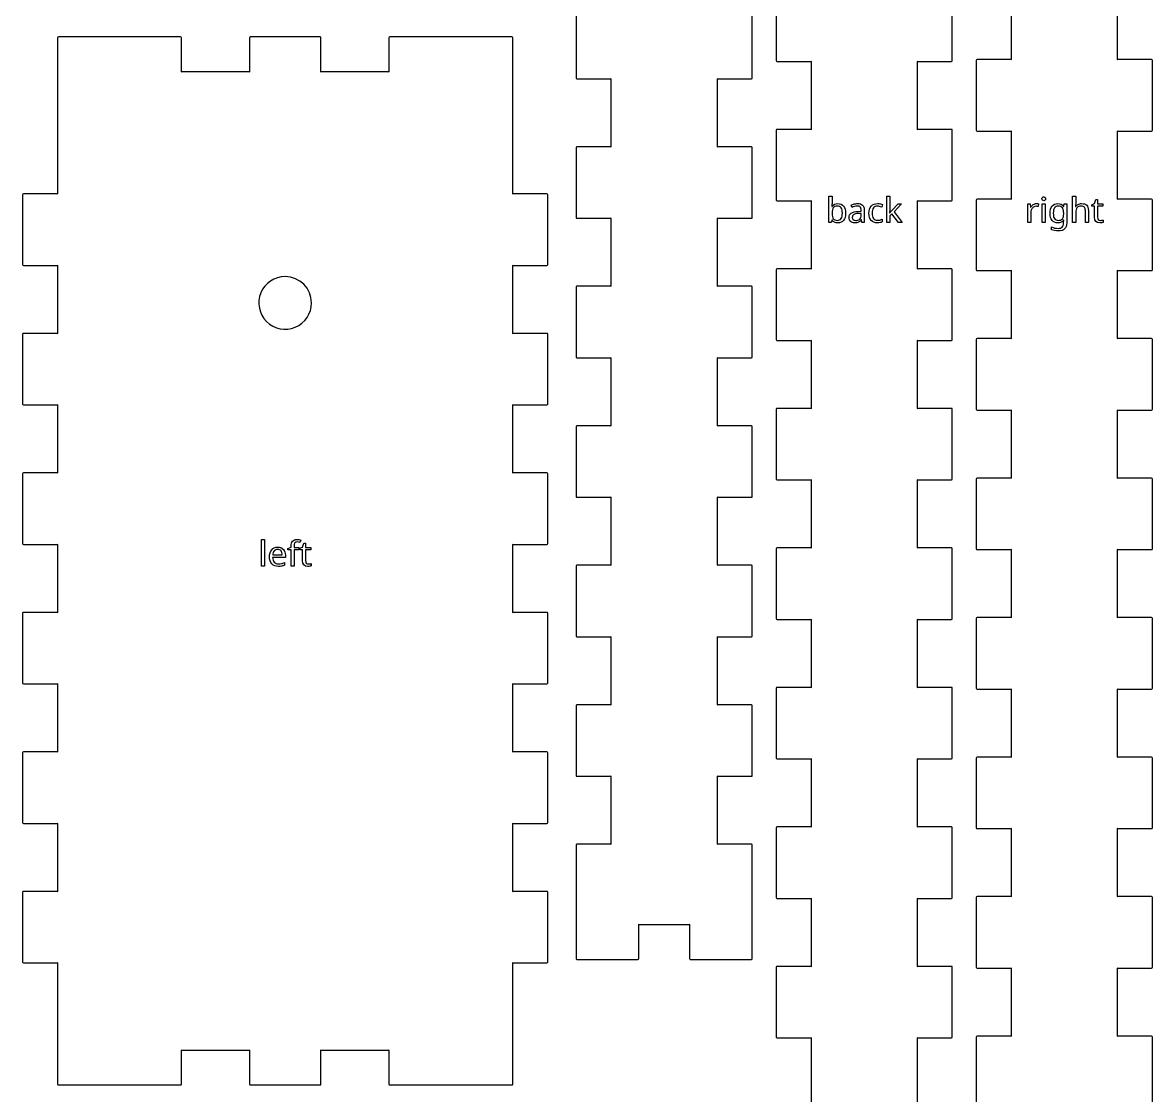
# Model space of a CAD drawing. Header units: millimetres. Extents: x 4 to 597, y 21 to 392.
# Drawn here: x 169.7 to 299.2, y 146.3 to 269.4 of the extents above; entities that cross this region are included whole.
import ezdxf

# ---------------------------------------------------------------- set-up
doc = ezdxf.new("R2010")
doc.units = ezdxf.units.MM
doc.layers.add('Layer_1', color=7, linetype='CONTINUOUS')

msp = doc.modelspace()

# ---------------------------------------------------------------- linework, layer by layer
at = {"layer": 'Layer_1', "color": 7}
for p, q in [((256.073, 273.006), (256.073, 265.006)), ((276.273, 265.006), (276.273, 273.006)), ((283.00724, 272.906), (283.00724, 265.106)), ((295.20724, 265.106), (295.20724, 272.906)), ((233.139, 271.006), (233.139, 263.006)), ((253.339, 263.006), (253.339, 271.006)), ((173.697916, 267.606), (173.697916, 263.606)), ((187.797916, 267.706), (173.797916, 267.706)), ((187.897916, 263.706), (187.897916, 267.606)), ((195.697916, 267.606), (195.697916, 263.706)), ((203.797916, 267.706), (195.797916, 267.706)), ((203.897916, 263.706), (203.897916, 267.606)), ((211.697916, 267.606), (211.697916, 263.706)), ((225.797916, 267.706), (211.797916, 267.706)), ((225.897916, 263.606), (225.897916, 267.606)), ((256.173, 264.906), (260.073, 264.906)), ((260.073, 264.906), (260.073, 257.106)), ((272.273, 257.106), (272.273, 264.906)), ((272.273, 264.906), (276.173, 264.906)), ((279.00724, 265.006), (279.00724, 257.006)), ((283.00724, 265.106), (279.10724, 265.106)), ((299.10724, 265.106), (295.20724, 265.106)), ((299.20724, 257.006), (299.20724, 265.006)), ((173.697916, 263.606), (173.697916, 249.706)), ((195.697916, 263.706), (187.897916, 263.706)), ((211.697916, 263.706), (203.897916, 263.706)), ((225.897916, 249.706), (225.897916, 263.606)), ((233.239, 262.906), (237.139, 262.906)), ((237.139, 262.906), (237.139, 255.106)), ((249.339, 255.106), (249.339, 262.906)), ((249.339, 262.906), (253.239, 262.906)), ((256.073, 257.006), (256.073, 249.006)), ((260.073, 257.106), (256.173, 257.106)), ((276.173, 257.106), (272.273, 257.106)), ((276.273, 249.006), (276.273, 257.006)), ((279.10724, 256.906), (283.00724, 256.906)), ((283.00724, 256.906), (283.00724, 249.106)), ((295.20724, 249.106), (295.20724, 256.906)), ((295.20724, 256.906), (299.10724, 256.906)), ((233.139, 255.006), (233.139, 247.006)), ((237.139, 255.106), (233.239, 255.106)), ((253.239, 255.106), (249.339, 255.106)), ((253.339, 247.006), (253.339, 255.006)), ((169.697916, 249.606), (169.697916, 241.606)), ((173.697916, 249.706), (169.797916, 249.706)), ((229.797916, 249.706), (225.897916, 249.706)), ((229.897916, 241.606), (229.897916, 249.606)), ((256.173, 248.906), (260.073, 248.906)), ((260.073, 248.906), (260.073, 241.106)), ((262.131984, 246.417719), (262.131984, 249.456781)), ((262.131984, 249.456781), (262.483546, 249.456781)), ((262.483546, 249.456781), (262.483546, 248.7185)), ((268.756984, 246.417719), (268.756984, 249.456781)), ((268.756984, 249.456781), (269.104641, 249.456781)), ((269.104641, 249.456781), (269.104641, 247.868891)), ((272.273, 241.106), (272.273, 248.906)), ((272.273, 248.906), (276.173, 248.906)), ((279.00724, 249.006), (279.00724, 241.006)), ((283.00724, 249.106), (279.10724, 249.106)), ((286.54181, 249.14233), (286.54181, 249.14233)), ((290.06134, 246.41776), (290.06134, 249.45683)), ((290.06134, 249.45683), (290.4129, 249.45683)), ((290.4129, 249.45683), (290.4129, 248.5662)), ((292.56525, 248.59743), (292.70587, 249.05446)), ((292.70587, 249.05446), (292.91486, 249.05446)), ((292.91486, 249.05446), (292.91486, 248.56228)), ((299.10724, 249.106), (295.20724, 249.106)), ((299.20724, 241.006), (299.20724, 249.006)), ((262.464015, 248.277094), (262.483546, 248.277094)), ((262.483547, 247.501703), (262.483547, 247.486078)), ((263.089015, 248.306391), (263.089015, 248.306391)), ((263.147609, 248.597406), (263.147609, 248.597406)), ((264.780422, 248.150141), (264.673, 248.413813)), ((265.465969, 247.697016), (265.82925, 247.710688)), ((265.825344, 247.466547), (265.508938, 247.452875)), ((265.825344, 247.273188), (265.825344, 247.466547)), ((265.82925, 247.710688), (265.82925, 247.837641)), ((266.173, 247.878656), (266.173, 246.417719)), ((268.284328, 248.486078), (268.176906, 248.193109)), ((269.104641, 247.868891), (269.089016, 247.521234)), ((269.089016, 247.521234), (269.104641, 247.521234)), ((269.104641, 247.521234), (269.223781, 247.673578)), ((269.348781, 247.417719), (269.104641, 247.204828)), ((269.223781, 247.673578), (269.3605, 247.837641)), ((270.092922, 246.417719), (269.348781, 247.417719)), ((269.3605, 247.837641), (270.046047, 248.56225)), ((270.456203, 248.56225), (269.589016, 247.646234)), ((269.589016, 247.646234), (270.51675, 246.417719)), ((270.046047, 248.56225), (270.456203, 248.56225)), ((284.91681, 246.41786), (284.91681, 248.5624)), ((284.91681, 248.5624), (285.20587, 248.5624)), ((285.20587, 248.5624), (285.24497, 248.16982)), ((285.24497, 248.16982), (285.26057, 248.16982)), ((285.26837, 247.5624), (285.26837, 246.41786)), ((285.91682, 248.60146), (285.91681, 248.60132)), ((286.16876, 248.57792), (286.12576, 248.2537)), ((286.56915, 246.41772), (286.56915, 248.56226)), ((286.56915, 248.56226), (286.92072, 248.56226)), ((286.92072, 248.56226), (286.92072, 246.41772)), ((289.03204, 248.2771), (289.05354, 248.2771)), ((289.03595, 247.4021), (289.03595, 247.4861)), ((289.05354, 248.2771), (289.10044, 248.56226)), ((289.10044, 248.56226), (289.37974, 248.56226)), ((289.37974, 248.56226), (289.37974, 246.38257)), ((290.3934, 248.26542), (290.4168, 248.26542)), ((290.4129, 247.52519), (290.4129, 246.41776)), ((291.52228, 246.41776), (291.52228, 247.78886)), ((291.86992, 247.81426), (291.86992, 246.41777)), ((292.25861, 248.45681), (292.56525, 248.59743)), ((292.25861, 248.28884), (292.25861, 248.45681)), ((292.56134, 248.28884), (292.25861, 248.28884)), ((292.56134, 247.04079), (292.56134, 248.28884)), ((292.91486, 248.56228), (293.534, 248.56228)), ((293.534, 248.28884), (292.91486, 248.28884)), ((292.91486, 248.28884), (292.91486, 247.05056)), ((293.534, 248.56228), (293.534, 248.28884)), ((233.239, 246.906), (237.139, 246.906)), ((237.139, 246.906), (237.139, 239.106)), ((249.339, 239.106), (249.339, 246.906)), ((249.339, 246.906), (253.239, 246.906)), ((262.383937, 246.417719), (262.131984, 246.417719)), ((262.483547, 246.689203), (262.456203, 246.689203)), ((265.192531, 246.661859), (265.192531, 246.661859)), ((265.848781, 246.722406), (265.833156, 246.722406)), ((265.91714, 246.417719), (265.848781, 246.722406)), ((266.173, 246.417719), (265.91714, 246.417719)), ((267.696438, 246.378656), (267.696438, 246.378656)), ((268.249172, 246.806391), (268.249172, 246.493891)), ((269.104641, 246.417719), (268.756984, 246.417719)), ((269.104641, 247.204828), (269.104641, 246.417719)), ((270.51675, 246.417719), (270.092922, 246.417719)), ((285.26837, 246.41786), (284.91681, 246.41786)), ((286.92072, 246.41772), (286.56915, 246.41772)), ((288.41681, 246.66579), (288.41681, 246.66577)), ((289.04374, 246.70093), (289.02814, 246.70093)), ((289.03204, 246.43726), (289.04374, 246.70093)), ((289.03208, 246.35327), (289.03204, 246.43726)), ((290.4129, 246.41776), (290.06134, 246.41776)), ((291.86992, 246.41777), (291.52228, 246.41776)), ((293.2508, 246.6658), (293.25079, 246.66581)), ((293.54962, 246.71071), (293.54962, 246.44118)), ((287.64927, 245.59351), (287.64927, 245.91772)), ((169.797916, 241.506), (173.697916, 241.506)), ((173.697916, 241.506), (173.697916, 233.706)), ((225.897916, 233.706), (225.897916, 241.506)), ((225.897916, 241.506), (229.797916, 241.506)), ((256.073, 241.006), (256.073, 233.006)), ((260.073, 241.106), (256.173, 241.106)), ((276.173, 241.106), (272.273, 241.106)), ((276.273, 233.006), (276.273, 241.006)), ((279.10724, 240.906), (283.00724, 240.906)), ((283.00724, 240.906), (283.00724, 233.106)), ((295.20724, 233.106), (295.20724, 240.906)), ((295.20724, 240.906), (299.10724, 240.906)), ((199.797916, 240.220961), (199.797916, 240.220961)), ((233.139, 239.006), (233.139, 231.006)), ((237.139, 239.106), (233.239, 239.106)), ((253.239, 239.106), (249.339, 239.106)), ((253.339, 231.006), (253.339, 239.006)), ((169.697916, 233.606), (169.697916, 225.606)), ((173.697916, 233.706), (169.797916, 233.706)), ((229.797916, 233.706), (225.897916, 233.706)), ((229.897916, 225.606), (229.897916, 233.606)), ((256.173, 232.906), (260.073, 232.906)), ((260.073, 232.906), (260.073, 225.106)), ((272.273, 225.106), (272.273, 232.906)), ((272.273, 232.906), (276.173, 232.906)), ((279.00724, 233.006), (279.00724, 225.006)), ((283.00724, 233.106), (279.10724, 233.106)), ((299.10724, 233.106), (295.20724, 233.106)), ((299.20724, 225.006), (299.20724, 233.006)), ((233.239, 230.906), (237.139, 230.906)), ((237.139, 230.906), (237.139, 223.106)), ((249.339, 223.106), (249.339, 230.906)), ((249.339, 230.906), (253.239, 230.906)), ((169.797916, 225.506), (173.697916, 225.506)), ((173.697916, 225.506), (173.697916, 217.706)), ((225.897916, 217.706), (225.897916, 225.506)), ((225.897916, 225.506), (229.797916, 225.506)), ((256.073, 225.006), (256.073, 217.006)), ((260.073, 225.106), (256.173, 225.106)), ((276.173, 225.106), (272.273, 225.106)), ((276.273, 217.006), (276.273, 225.006)), ((279.10724, 224.906), (283.00724, 224.906)), ((283.00724, 224.906), (283.00724, 217.106)), ((295.20724, 217.106), (295.20724, 224.906)), ((295.20724, 224.906), (299.10724, 224.906)), ((233.139, 223.006), (233.139, 215.006)), ((237.139, 223.106), (233.239, 223.106)), ((253.239, 223.106), (249.339, 223.106)), ((253.339, 215.006), (253.339, 223.006)), ((169.697916, 217.606), (169.697916, 209.606)), ((173.697916, 217.706), (169.797916, 217.706)), ((229.797916, 217.706), (225.897916, 217.706)), ((229.897916, 209.606), (229.897916, 217.606)), ((256.173, 216.906), (260.073, 216.906)), ((260.073, 216.906), (260.073, 209.106)), ((272.273, 209.106), (272.273, 216.906)), ((272.273, 216.906), (276.173, 216.906)), ((279.00724, 217.006), (279.00724, 209.006)), ((283.00724, 217.106), (279.10724, 217.106)), ((299.10724, 217.106), (295.20724, 217.106)), ((299.20724, 209.006), (299.20724, 217.006)), ((233.239, 214.906), (237.139, 214.906)), ((237.139, 214.906), (237.139, 207.106)), ((249.339, 207.106), (249.339, 214.906)), ((249.339, 214.906), (253.239, 214.906)), ((197.084046, 207.017709), (197.084046, 210.056772)), ((197.084046, 210.056772), (197.435616, 210.056772)), ((197.435616, 210.056772), (197.435616, 207.017709)), ((201.580136, 210.005989), (201.486436, 209.730598)), ((169.797916, 209.506), (173.697916, 209.506)), ((173.697916, 209.506), (173.697916, 201.706)), ((198.939506, 208.914196), (198.939506, 208.914196)), ((200.091856, 209.052869), (200.466856, 209.173962)), ((200.091856, 208.888806), (200.091856, 209.052869)), ((200.466856, 208.888806), (200.091856, 208.888806)), ((200.466856, 209.173962), (200.466856, 209.297009)), ((200.466856, 207.017712), (200.466856, 208.888806)), ((201.359436, 208.888806), (200.818416, 208.888806)), ((200.818416, 208.888806), (200.818416, 207.017712)), ((200.818506, 209.300906), (200.818506, 209.162235)), ((200.818506, 209.162235), (201.359526, 209.162235)), ((201.359526, 209.162235), (201.359436, 208.888806)), ((201.472716, 209.056773), (201.779356, 209.197398)), ((201.472716, 208.888804), (201.472716, 209.056773)), ((201.775446, 208.888804), (201.472716, 208.888804)), ((201.775446, 207.640757), (201.775446, 208.888804)), ((201.779356, 209.197398), (201.919976, 209.654429)), ((201.919976, 209.654429), (202.128966, 209.654429)), ((202.128966, 209.654429), (202.128966, 209.162242)), ((202.128966, 209.162242), (202.748106, 209.162242)), ((202.748106, 208.888804), (202.128966, 208.888804)), ((202.128966, 208.888804), (202.128966, 207.650523)), ((202.748106, 209.162242), (202.748106, 208.888804)), ((225.897916, 201.706), (225.897916, 209.506)), ((225.897916, 209.506), (229.797916, 209.506)), ((256.073, 209.006), (256.073, 201.006)), ((260.073, 209.106), (256.173, 209.106)), ((276.173, 209.106), (272.273, 209.106)), ((276.273, 201.006), (276.273, 209.006)), ((279.10724, 208.906), (283.00724, 208.906)), ((283.00724, 208.906), (283.00724, 201.106)), ((295.20724, 201.106), (295.20724, 208.906)), ((295.20724, 208.906), (299.10724, 208.906)), ((199.828196, 208.021618), (198.359446, 208.021618)), ((198.367246, 208.300914), (199.459036, 208.300914)), ((199.730536, 207.425917), (199.730536, 207.117324)), ((199.828196, 208.234508), (199.828196, 208.021618)), ((202.464906, 207.265757), (202.464896, 207.265759)), ((202.763726, 207.310679), (202.763726, 207.041148)), ((197.435616, 207.017709), (197.084046, 207.017709)), ((199.027406, 206.978652), (199.027406, 206.978649)), ((200.818416, 207.017712), (200.466856, 207.017712)), ((233.139, 207.006), (233.139, 199.006)), ((237.139, 207.106), (233.239, 207.106)), ((253.239, 207.106), (249.339, 207.106)), ((253.339, 199.006), (253.339, 207.006)), ((169.697916, 201.606), (169.697916, 193.606)), ((173.697916, 201.706), (169.797916, 201.706)), ((229.797916, 201.706), (225.897916, 201.706)), ((229.897916, 193.606), (229.897916, 201.606)), ((256.173, 200.906), (260.073, 200.906)), ((260.073, 200.906), (260.073, 193.106)), ((272.273, 193.106), (272.273, 200.906)), ((272.273, 200.906), (276.173, 200.906)), ((279.00724, 201.006), (279.00724, 193.006)), ((283.00724, 201.106), (279.10724, 201.106)), ((299.10724, 201.106), (295.20724, 201.106)), ((299.20724, 193.006), (299.20724, 201.006)), ((233.239, 198.906), (237.139, 198.906)), ((237.139, 198.906), (237.139, 191.106)), ((249.339, 191.106), (249.339, 198.906)), ((249.339, 198.906), (253.239, 198.906)), ((169.797916, 193.506), (173.697916, 193.506)), ((173.697916, 193.506), (173.697916, 185.706)), ((225.897916, 185.706), (225.897916, 193.506)), ((225.897916, 193.506), (229.797916, 193.506)), ((256.073, 193.006), (256.073, 185.006)), ((260.073, 193.106), (256.173, 193.106)), ((276.173, 193.106), (272.273, 193.106)), ((276.273, 185.006), (276.273, 193.006)), ((279.10724, 192.906), (283.00724, 192.906)), ((283.00724, 192.906), (283.00724, 185.106)), ((295.20724, 185.106), (295.20724, 192.906)), ((295.20724, 192.906), (299.10724, 192.906)), ((233.139, 191.006), (233.139, 183.006)), ((237.139, 191.106), (233.239, 191.106)), ((253.239, 191.106), (249.339, 191.106)), ((253.339, 183.006), (253.339, 191.006)), ((169.697916, 185.606), (169.697916, 177.606)), ((173.697916, 185.706), (169.797916, 185.706)), ((229.797916, 185.706), (225.897916, 185.706)), ((229.897916, 177.606), (229.897916, 185.606)), ((256.173, 184.906), (260.073, 184.906)), ((260.073, 184.906), (260.073, 177.106)), ((272.273, 177.106), (272.273, 184.906)), ((272.273, 184.906), (276.173, 184.906)), ((279.00724, 185.006), (279.00724, 177.006)), ((283.00724, 185.106), (279.10724, 185.106)), ((299.10724, 185.106), (295.20724, 185.106)), ((299.20724, 177.006), (299.20724, 185.006)), ((233.239, 182.906), (237.139, 182.906)), ((237.139, 182.906), (237.139, 175.106)), ((249.339, 175.106), (249.339, 182.906)), ((249.339, 182.906), (253.239, 182.906)), ((169.797916, 177.506), (173.697916, 177.506)), ((173.697916, 177.506), (173.697916, 169.706)), ((225.897916, 169.706), (225.897916, 177.506)), ((225.897916, 177.506), (229.797916, 177.506)), ((256.073, 177.006), (256.073, 169.006)), ((260.073, 177.106), (256.173, 177.106)), ((276.173, 177.106), (272.273, 177.106)), ((276.273, 169.006), (276.273, 177.006)), ((279.10724, 176.906), (283.00724, 176.906)), ((283.00724, 176.906), (283.00724, 169.106)), ((295.20724, 169.106), (295.20724, 176.906)), ((295.20724, 176.906), (299.10724, 176.906)), ((233.139, 175.006), (233.139, 162.006)), ((237.139, 175.106), (233.239, 175.106)), ((253.239, 175.106), (249.339, 175.106)), ((253.339, 162.006), (253.339, 175.006)), ((173.697916, 169.706), (169.797916, 169.706)), ((229.797916, 169.706), (225.897916, 169.706)), ((169.697916, 169.606), (169.697916, 161.606)), ((229.897916, 161.606), (229.897916, 169.606)), ((256.173, 168.906), (260.073, 168.906)), ((260.073, 168.906), (260.073, 161.106)), ((272.273, 161.106), (272.273, 168.906)), ((272.273, 168.906), (276.173, 168.906)), ((279.00724, 169.006), (279.00724, 161.006)), ((283.00724, 169.106), (279.10724, 169.106)), ((299.10724, 169.106), (295.20724, 169.106)), ((299.20724, 161.006), (299.20724, 169.006)), ((240.339, 162.006), (240.339, 165.906)), ((240.339, 165.906), (246.139, 165.906)), ((246.139, 165.906), (246.139, 162.006)), ((233.239, 161.906), (237.239, 161.906)), ((237.239, 161.906), (240.239, 161.906)), ((246.239, 161.906), (249.239, 161.906)), ((249.239, 161.906), (253.239, 161.906)), ((169.797916, 161.506), (173.697916, 161.506)), ((173.697916, 161.506), (173.697916, 147.606)), ((225.897916, 147.606), (225.897916, 161.506)), ((225.897916, 161.506), (229.797916, 161.506)), ((256.073, 161.006), (256.073, 153.006)), ((260.073, 161.106), (256.173, 161.106)), ((276.173, 161.106), (272.273, 161.106)), ((276.273, 153.006), (276.273, 161.006)), ((279.10724, 160.906), (283.00724, 160.906)), ((283.00724, 160.906), (283.00724, 153.106)), ((295.20724, 153.106), (295.20724, 160.906)), ((295.20724, 160.906), (299.10724, 160.906)), ((256.173, 152.906), (260.073, 152.906)), ((260.073, 152.906), (260.073, 145.106)), ((272.273, 145.106), (272.273, 152.906)), ((272.273, 152.906), (276.173, 152.906)), ((279.00724, 153.006), (279.00724, 145.006)), ((283.00724, 153.106), (279.10724, 153.106)), ((299.10724, 153.106), (295.20724, 153.106)), ((299.20724, 145.006), (299.20724, 153.006)), ((187.897916, 147.606), (187.897916, 151.506)), ((187.897916, 151.506), (195.697916, 151.506)), ((195.697916, 151.506), (195.697916, 147.606)), ((203.897916, 147.606), (203.897916, 151.506)), ((203.897916, 151.506), (211.697916, 151.506)), ((211.697916, 151.506), (211.697916, 147.606)), ((173.797916, 147.506), (187.797916, 147.506)), ((195.797916, 147.506), (203.797916, 147.506)), ((211.797916, 147.506), (225.797916, 147.506))]:
    msp.add_line(p, q, dxfattribs=at)
for points in [[(173.797916, 267.706), (173.742916, 267.706), (173.697916, 267.661), (173.697916, 267.606)], [(187.897916, 267.606), (187.897916, 267.661), (187.852916, 267.706), (187.797916, 267.706)], [(195.797916, 267.706), (195.742916, 267.706), (195.697916, 267.661), (195.697916, 267.606)], [(203.897916, 267.606), (203.897916, 267.661), (203.852916, 267.706), (203.797916, 267.706)], [(211.797916, 267.706), (211.742916, 267.706), (211.697916, 267.661), (211.697916, 267.606)], [(225.897916, 267.606), (225.897916, 267.661), (225.852916, 267.706), (225.797916, 267.706)], [(256.073, 265.006), (256.073, 264.951), (256.118, 264.906), (256.173, 264.906)], [(260.073, 264.906), (260.173, 264.906), (260.073, 265.006), (260.073, 264.906)], [(272.273, 264.906), (272.273, 265.006), (272.173, 264.906), (272.273, 264.906)], [(276.173, 264.906), (276.228, 264.906), (276.273, 264.951), (276.273, 265.006)], [(279.10724, 265.106), (279.05224, 265.106), (279.00724, 265.061), (279.00724, 265.006)], [(283.00724, 265.106), (283.00724, 265.006), (283.10724, 265.106), (283.00724, 265.106)], [(295.20724, 265.106), (295.10724, 265.106), (295.20724, 265.006), (295.20724, 265.106)], [(299.20724, 265.006), (299.20724, 265.061), (299.16224, 265.106), (299.10724, 265.106)], [(187.897916, 263.706), (187.797916, 263.706), (187.897916, 263.606), (187.897916, 263.706)], [(195.697916, 263.706), (195.697916, 263.606), (195.797916, 263.706), (195.697916, 263.706)], [(203.897916, 263.706), (203.797916, 263.706), (203.897916, 263.606), (203.897916, 263.706)], [(211.697916, 263.706), (211.697916, 263.606), (211.797916, 263.706), (211.697916, 263.706)], [(233.139, 263.006), (233.139, 262.951), (233.184, 262.906), (233.239, 262.906)], [(237.139, 262.906), (237.239, 262.906), (237.139, 263.006), (237.139, 262.906)], [(249.339, 262.906), (249.339, 263.006), (249.239, 262.906), (249.339, 262.906)], [(253.239, 262.906), (253.294, 262.906), (253.339, 262.951), (253.339, 263.006)], [(256.173, 257.106), (256.118, 257.106), (256.073, 257.061), (256.073, 257.006)], [(260.073, 257.106), (260.073, 257.006), (260.173, 257.106), (260.073, 257.106)], [(272.273, 257.106), (272.173, 257.106), (272.273, 257.006), (272.273, 257.106)], [(276.273, 257.006), (276.273, 257.061), (276.228, 257.106), (276.173, 257.106)], [(279.00724, 257.006), (279.00724, 256.951), (279.05224, 256.906), (279.10724, 256.906)], [(283.00724, 256.906), (283.10724, 256.906), (283.00724, 257.006), (283.00724, 256.906)], [(295.20724, 256.906), (295.20724, 257.006), (295.10724, 256.906), (295.20724, 256.906)], [(299.10724, 256.906), (299.16224, 256.906), (299.20724, 256.951), (299.20724, 257.006)], [(233.239, 255.106), (233.184, 255.106), (233.139, 255.061), (233.139, 255.006)], [(237.139, 255.106), (237.139, 255.006), (237.239, 255.106), (237.139, 255.106)], [(249.339, 255.106), (249.239, 255.106), (249.339, 255.006), (249.339, 255.106)], [(253.339, 255.006), (253.339, 255.061), (253.294, 255.106), (253.239, 255.106)], [(169.797916, 249.706), (169.742916, 249.706), (169.697916, 249.661), (169.697916, 249.606)], [(173.697916, 249.706), (173.697916, 249.606), (173.797916, 249.706), (173.697916, 249.706)], [(225.897916, 249.706), (225.797916, 249.706), (225.897916, 249.606), (225.897916, 249.706)], [(229.897916, 249.606), (229.897916, 249.661), (229.852916, 249.706), (229.797916, 249.706)], [(256.073, 249.006), (256.073, 248.951), (256.118, 248.906), (256.173, 248.906)], [(260.073, 248.906), (260.173, 248.906), (260.073, 249.006), (260.073, 248.906)], [(262.483546, 248.7185), (262.483546, 248.571365), (262.477036, 248.424229), (262.464015, 248.277094)], [(272.273, 248.906), (272.273, 249.006), (272.173, 248.906), (272.273, 248.906)], [(276.173, 248.906), (276.228, 248.906), (276.273, 248.951), (276.273, 249.006)], [(279.10724, 249.106), (279.05224, 249.106), (279.00724, 249.061), (279.00724, 249.006)], [(283.00724, 249.106), (283.00724, 249.006), (283.10724, 249.106), (283.00724, 249.106)], [(286.54181, 249.14233), (286.54181, 249.220457), (286.561343, 249.2771), (286.60041, 249.31226)], [(286.60041, 248.97241), (286.561343, 249.008877), (286.54181, 249.065517), (286.54181, 249.14233)], [(286.60041, 249.31226), (286.64081, 249.347393), (286.69029, 249.36496), (286.74885, 249.36496)], [(286.74885, 248.91771), (286.69025, 248.91771), (286.64077, 248.935943), (286.60041, 248.97241)], [(286.74885, 249.36496), (286.803517, 249.36496), (286.851043, 249.347393), (286.89143, 249.31226)], [(286.89143, 248.97241), (286.851097, 248.935943), (286.80357, 248.91771), (286.74885, 248.91771)], [(286.89143, 249.31226), (286.933097, 249.277127), (286.95393, 249.220483), (286.95393, 249.14233)], [(286.95393, 249.14233), (286.95393, 249.06551), (286.933097, 249.00887), (286.89143, 248.97241)], [(295.20724, 249.106), (295.10724, 249.106), (295.20724, 249.006), (295.20724, 249.106)], [(299.20724, 249.006), (299.20724, 249.061), (299.16224, 249.106), (299.10724, 249.106)], [(262.483546, 248.277094), (262.628078, 248.490635), (262.849432, 248.597406), (263.147609, 248.597406)], [(262.624172, 248.122797), (262.530422, 248.000401), (262.483547, 247.79337), (262.483547, 247.501703)], [(262.483547, 247.486078), (262.483547, 247.193109), (262.531073, 246.983474), (262.626125, 246.857172)], [(263.089015, 248.306391), (262.87287, 248.306391), (262.717922, 248.245193), (262.624172, 248.122797)], [(263.526515, 248.103266), (263.431463, 248.238682), (263.28563, 248.306391), (263.089015, 248.306391)], [(263.147609, 248.597406), (263.430161, 248.597406), (263.64826, 248.49975), (263.801906, 248.304438)], [(263.669094, 247.493891), (263.669094, 247.764724), (263.621567, 247.967849), (263.526515, 248.103266)], [(263.526515, 246.880609), (263.621567, 247.022536), (263.669094, 247.226964), (263.669094, 247.493891)], [(264.032375, 247.489984), (264.032375, 247.135818), (263.95425, 246.861729), (263.798, 246.667719)], [(263.801906, 248.304438), (263.955552, 248.110427), (264.032375, 247.838943), (264.032375, 247.489984)], [(264.436672, 247.013422), (264.436672, 247.448318), (264.779771, 247.676183), (265.465969, 247.697016)], [(264.673, 248.413813), (264.781073, 248.471104), (264.898911, 248.516026), (265.026516, 248.548578)], [(265.063625, 248.263422), (264.963365, 248.229568), (264.868964, 248.191807), (264.780422, 248.150141)], [(265.508938, 247.452875), (265.262844, 247.44376), (265.083156, 247.404698), (264.969875, 247.335688)], [(265.026516, 248.548578), (265.15412, 248.58113), (265.280422, 248.597406), (265.405422, 248.597406)], [(265.385891, 248.314203), (265.272609, 248.314203), (265.165188, 248.297276), (265.063625, 248.263422)], [(265.723781, 248.197016), (265.653469, 248.275141), (265.540839, 248.314203), (265.385891, 248.314203)], [(265.405422, 248.597406), (265.664536, 248.597406), (265.857245, 248.540115), (265.983547, 248.425531)], [(265.82925, 247.837641), (265.82925, 248.000401), (265.794094, 248.120193), (265.723781, 248.197016)], [(265.983547, 248.425531), (266.109849, 248.310948), (266.173, 248.128656), (266.173, 247.878656)], [(266.717922, 247.478266), (266.717922, 247.837641), (266.80451, 248.114333), (266.977688, 248.308344)], [(266.975734, 246.661859), (266.803859, 246.851964), (266.717922, 247.124099), (266.717922, 247.478266)], [(266.977688, 248.308344), (267.152167, 248.503656), (267.400214, 248.601313), (267.721828, 248.601313)], [(267.2355, 248.089594), (267.132635, 247.954177), (267.081203, 247.751703), (267.081203, 247.482172)], [(267.081203, 247.482172), (267.081203, 247.223057), (267.132635, 247.02449), (267.2355, 246.886469)], [(267.714016, 248.294672), (267.49787, 248.294672), (267.338365, 248.226313), (267.2355, 248.089594)], [(268.176906, 248.193109), (267.995917, 248.260818), (267.84162, 248.294672), (267.714016, 248.294672)], [(267.721828, 248.601313), (267.825995, 248.601313), (267.928859, 248.590245), (268.030422, 248.568109)], [(268.030422, 248.568109), (268.133286, 248.547276), (268.217922, 248.519932), (268.284328, 248.486078)], [(285.26057, 248.16982), (285.342603, 248.311747), (285.439607, 248.419167), (285.55158, 248.49208)], [(285.35037, 247.92763), (285.295703, 247.818257), (285.26837, 247.696513), (285.26837, 247.5624)], [(285.57694, 248.1874), (285.48058, 248.124933), (285.405057, 248.038343), (285.35037, 247.92763)], [(285.55158, 248.49208), (285.66356, 248.565), (285.785307, 248.60146), (285.91682, 248.60146)], [(285.89334, 248.2811), (285.78006, 248.2811), (285.674593, 248.249867), (285.57694, 248.1874)], [(286.12576, 248.2537), (286.046333, 248.271967), (285.96886, 248.2811), (285.89334, 248.2811)], [(285.91681, 248.60132), (286.011863, 248.60132), (286.095847, 248.59352), (286.16876, 248.57792)], [(287.48126, 247.48608), (287.48126, 247.831133), (287.559387, 248.10327), (287.71564, 248.30249)], [(287.71368, 246.66772), (287.558733, 246.861733), (287.48126, 247.13452), (287.48126, 247.48608)], [(287.71564, 248.30249), (287.873193, 248.50171), (288.088037, 248.60132), (288.36017, 248.60132)], [(287.99103, 248.09157), (287.89337, 247.949643), (287.84454, 247.74652), (287.84454, 247.4822)], [(287.84454, 247.4822), (287.84454, 247.216573), (287.892067, 247.0141), (287.98712, 246.87478)], [(288.409, 248.30642), (288.229313, 248.30642), (288.08999, 248.234803), (287.99103, 248.09157)], [(288.36017, 248.60132), (288.650537, 248.60132), (288.874493, 248.493247), (289.03204, 248.2771)], [(288.88751, 248.1111), (288.78855, 248.241313), (288.629047, 248.30642), (288.409, 248.30642)], [(289.03595, 247.4861), (289.03595, 247.77256), (288.98647, 247.980893), (288.88751, 248.1111)], [(288.88751, 246.8396), (288.98647, 246.956787), (289.03595, 247.144287), (289.03595, 247.4021)], [(290.4129, 248.5662), (290.4129, 248.449013), (290.4064, 248.348753), (290.3934, 248.26542)], [(290.56329, 248.1248), (290.46303, 248.003707), (290.4129, 247.803837), (290.4129, 247.52519)], [(290.4168, 248.26542), (290.4806, 248.369587), (290.571093, 248.450967), (290.68828, 248.50956)], [(291.04181, 248.30644), (290.824363, 248.30644), (290.664857, 248.245893), (290.56329, 248.1248)], [(290.68828, 248.50956), (290.805467, 248.56816), (290.93763, 248.59746), (291.08477, 248.59746)], [(291.40509, 248.17753), (291.32827, 248.26347), (291.207177, 248.30644), (291.04181, 248.30644)], [(291.08477, 248.59746), (291.345183, 248.59746), (291.541147, 248.53496), (291.67266, 248.40996)], [(291.52228, 247.78886), (291.52228, 247.96334), (291.483217, 248.092897), (291.40509, 248.17753)], [(291.67266, 248.40996), (291.804167, 248.286267), (291.86992, 248.0877), (291.86992, 247.81426)], [(233.139, 247.006), (233.139, 246.951), (233.184, 246.906), (233.239, 246.906)], [(237.139, 246.906), (237.239, 246.906), (237.139, 247.006), (237.139, 246.906)], [(249.339, 246.906), (249.339, 247.006), (249.239, 246.906), (249.339, 246.906)], [(253.239, 246.906), (253.294, 246.906), (253.339, 246.951), (253.339, 247.006)], [(262.456203, 246.689203), (262.415838, 246.532953), (262.39175, 246.442458), (262.383937, 246.417719)], [(262.760891, 246.456781), (262.647609, 246.508865), (262.555161, 246.586339), (262.483547, 246.689203)], [(262.626125, 246.857172), (262.722479, 246.732172), (262.87938, 246.669672), (263.096828, 246.669672)], [(263.147609, 246.378656), (263.003078, 246.378656), (262.874172, 246.404698), (262.760891, 246.456781)], [(263.096828, 246.669672), (263.289536, 246.669672), (263.432765, 246.739984), (263.526515, 246.880609)], [(263.798, 246.667719), (263.64175, 246.47501), (263.424953, 246.378656), (263.147609, 246.378656)], [(264.616359, 246.544672), (264.496568, 246.655349), (264.436672, 246.811599), (264.436672, 247.013422)], [(265.112453, 246.378657), (264.901516, 246.378657), (264.736151, 246.433995), (264.616359, 246.544672)], [(264.969875, 247.335688), (264.857896, 247.266677), (264.801906, 247.157953), (264.801906, 247.009516)], [(264.801906, 247.009516), (264.801906, 246.897536), (264.83576, 246.811599), (264.903469, 246.751703)], [(264.903469, 246.751703), (264.972479, 246.691807), (265.068833, 246.661859), (265.192531, 246.661859)], [(265.512844, 246.448969), (265.407375, 246.402094), (265.273911, 246.378657), (265.112453, 246.378657)], [(265.192531, 246.661859), (265.389146, 246.661859), (265.543443, 246.714594), (265.655422, 246.820063)], [(265.833156, 246.722406), (265.726385, 246.588292), (265.619615, 246.497146), (265.512844, 246.448969)], [(265.655422, 246.820063), (265.768703, 246.926833), (265.825344, 247.077875), (265.825344, 247.273188)], [(267.696438, 246.378656), (267.387844, 246.378656), (267.147609, 246.473057), (266.975734, 246.661859)], [(267.2355, 246.886469), (267.338365, 246.74975), (267.490708, 246.681391), (267.692531, 246.681391)], [(267.692531, 246.681391), (267.881333, 246.681391), (268.06688, 246.723057), (268.249172, 246.806391)], [(268.249172, 246.493891), (268.100734, 246.417068), (267.91649, 246.378656), (267.696438, 246.378656)], [(288.36407, 246.37866), (288.08673, 246.37866), (287.869933, 246.475013), (287.71368, 246.66772)], [(287.98712, 246.87478), (288.083473, 246.735453), (288.226703, 246.66579), (288.41681, 246.66579)], [(289.02814, 246.70093), (288.883607, 246.486083), (288.66225, 246.37866), (288.36407, 246.37866)], [(288.41681, 246.66577), (288.632957, 246.66577), (288.789857, 246.723713), (288.88751, 246.8396)], [(288.87193, 245.90991), (288.978697, 246.016683), (289.03208, 246.16447), (289.03208, 246.35327)], [(289.37974, 246.38257), (289.37974, 246.075277), (289.301613, 245.844157), (289.14536, 245.68921)], [(293.19025, 246.37868), (292.770977, 246.37868), (292.56134, 246.599383), (292.56134, 247.04079)], [(292.91486, 247.05056), (292.91486, 246.92686), (292.94416, 246.831807), (293.00276, 246.7654)], [(293.00276, 246.7654), (293.062627, 246.699), (293.145307, 246.6658), (293.2508, 246.6658)], [(293.39728, 246.40018), (293.329573, 246.385847), (293.260563, 246.37868), (293.19025, 246.37868)], [(293.25079, 246.66581), (293.29639, 246.66581), (293.349777, 246.670377), (293.41095, 246.67951)], [(293.54962, 246.44118), (293.517087, 246.426847), (293.466307, 246.41318), (293.39728, 246.40018)], [(293.41095, 246.67951), (293.47215, 246.688643), (293.518373, 246.699043), (293.54962, 246.71071)], [(287.64927, 245.91772), (287.857603, 245.805747), (288.121277, 245.74976), (288.44029, 245.74976)], [(288.42076, 245.45679), (288.10826, 245.45679), (287.851097, 245.502363), (287.64927, 245.59351)], [(289.14536, 245.68921), (288.990413, 245.534263), (288.74888, 245.45679), (288.42076, 245.45679)], [(288.44029, 245.74976), (288.622577, 245.74976), (288.766457, 245.803143), (288.87193, 245.90991)], [(169.697916, 241.606), (169.697916, 241.551), (169.742916, 241.506), (169.797916, 241.506)], [(173.697916, 241.506), (173.797916, 241.506), (173.697916, 241.606), (173.697916, 241.506)], [(225.897916, 241.506), (225.897916, 241.606), (225.797916, 241.506), (225.897916, 241.506)], [(229.797916, 241.506), (229.852916, 241.506), (229.897916, 241.551), (229.897916, 241.606)], [(256.173, 241.106), (256.118, 241.106), (256.073, 241.061), (256.073, 241.006)], [(260.073, 241.106), (260.073, 241.006), (260.173, 241.106), (260.073, 241.106)], [(272.273, 241.106), (272.173, 241.106), (272.273, 241.006), (272.273, 241.106)], [(276.273, 241.006), (276.273, 241.061), (276.228, 241.106), (276.173, 241.106)], [(279.00724, 241.006), (279.00724, 240.951), (279.05224, 240.906), (279.10724, 240.906)], [(283.00724, 240.906), (283.10724, 240.906), (283.00724, 241.006), (283.00724, 240.906)], [(295.20724, 240.906), (295.20724, 241.006), (295.10724, 240.906), (295.20724, 240.906)], [(299.10724, 240.906), (299.16224, 240.906), (299.20724, 240.951), (299.20724, 241.006)], [(199.797916, 240.220961), (198.577669, 240.220961), (197.477576, 239.485902), (197.010608, 238.358541)], [(202.814877, 237.204), (202.814877, 238.870221), (201.464137, 240.220961), (199.797916, 240.220961)], [(197.010608, 238.358541), (196.543639, 237.23118), (196.801758, 235.933531), (197.664602, 235.070686)], [(233.239, 239.106), (233.184, 239.106), (233.139, 239.061), (233.139, 239.006)], [(237.139, 239.106), (237.139, 239.006), (237.239, 239.106), (237.139, 239.106)], [(249.339, 239.106), (249.239, 239.106), (249.339, 239.006), (249.339, 239.106)], [(253.339, 239.006), (253.339, 239.061), (253.294, 239.106), (253.239, 239.106)], [(200.952457, 234.416692), (202.079818, 234.88366), (202.814877, 235.983753), (202.814877, 237.204)], [(197.664602, 235.070686), (198.527447, 234.207842), (199.825096, 233.949723), (200.952457, 234.416692)], [(169.797916, 233.706), (169.742916, 233.706), (169.697916, 233.661), (169.697916, 233.606)], [(173.697916, 233.706), (173.697916, 233.606), (173.797916, 233.706), (173.697916, 233.706)], [(225.897916, 233.706), (225.797916, 233.706), (225.897916, 233.606), (225.897916, 233.706)], [(229.897916, 233.606), (229.897916, 233.661), (229.852916, 233.706), (229.797916, 233.706)], [(256.073, 233.006), (256.073, 232.951), (256.118, 232.906), (256.173, 232.906)], [(260.073, 232.906), (260.173, 232.906), (260.073, 233.006), (260.073, 232.906)], [(272.273, 232.906), (272.273, 233.006), (272.173, 232.906), (272.273, 232.906)], [(276.173, 232.906), (276.228, 232.906), (276.273, 232.951), (276.273, 233.006)], [(279.10724, 233.106), (279.05224, 233.106), (279.00724, 233.061), (279.00724, 233.006)], [(283.00724, 233.106), (283.00724, 233.006), (283.10724, 233.106), (283.00724, 233.106)], [(295.20724, 233.106), (295.10724, 233.106), (295.20724, 233.006), (295.20724, 233.106)], [(299.20724, 233.006), (299.20724, 233.061), (299.16224, 233.106), (299.10724, 233.106)], [(233.139, 231.006), (233.139, 230.951), (233.184, 230.906), (233.239, 230.906)], [(237.139, 230.906), (237.239, 230.906), (237.139, 231.006), (237.139, 230.906)], [(249.339, 230.906), (249.339, 231.006), (249.239, 230.906), (249.339, 230.906)], [(253.239, 230.906), (253.294, 230.906), (253.339, 230.951), (253.339, 231.006)], [(169.697916, 225.606), (169.697916, 225.551), (169.742916, 225.506), (169.797916, 225.506)], [(173.697916, 225.506), (173.797916, 225.506), (173.697916, 225.606), (173.697916, 225.506)], [(225.897916, 225.506), (225.897916, 225.606), (225.797916, 225.506), (225.897916, 225.506)], [(229.797916, 225.506), (229.852916, 225.506), (229.897916, 225.551), (229.897916, 225.606)], [(256.173, 225.106), (256.118, 225.106), (256.073, 225.061), (256.073, 225.006)], [(260.073, 225.106), (260.073, 225.006), (260.173, 225.106), (260.073, 225.106)], [(272.273, 225.106), (272.173, 225.106), (272.273, 225.006), (272.273, 225.106)], [(276.273, 225.006), (276.273, 225.061), (276.228, 225.106), (276.173, 225.106)], [(279.00724, 225.006), (279.00724, 224.951), (279.05224, 224.906), (279.10724, 224.906)], [(283.00724, 224.906), (283.10724, 224.906), (283.00724, 225.006), (283.00724, 224.906)], [(295.20724, 224.906), (295.20724, 225.006), (295.10724, 224.906), (295.20724, 224.906)], [(299.10724, 224.906), (299.16224, 224.906), (299.20724, 224.951), (299.20724, 225.006)], [(233.239, 223.106), (233.184, 223.106), (233.139, 223.061), (233.139, 223.006)], [(237.139, 223.106), (237.139, 223.006), (237.239, 223.106), (237.139, 223.106)], [(249.339, 223.106), (249.239, 223.106), (249.339, 223.006), (249.339, 223.106)], [(253.339, 223.006), (253.339, 223.061), (253.294, 223.106), (253.239, 223.106)], [(169.797916, 217.706), (169.742916, 217.706), (169.697916, 217.661), (169.697916, 217.606)], [(173.697916, 217.706), (173.697916, 217.606), (173.797916, 217.706), (173.697916, 217.706)], [(225.897916, 217.706), (225.797916, 217.706), (225.897916, 217.606), (225.897916, 217.706)], [(229.897916, 217.606), (229.897916, 217.661), (229.852916, 217.706), (229.797916, 217.706)], [(256.073, 217.006), (256.073, 216.951), (256.118, 216.906), (256.173, 216.906)], [(260.073, 216.906), (260.173, 216.906), (260.073, 217.006), (260.073, 216.906)], [(272.273, 216.906), (272.273, 217.006), (272.173, 216.906), (272.273, 216.906)], [(276.173, 216.906), (276.228, 216.906), (276.273, 216.951), (276.273, 217.006)], [(279.10724, 217.106), (279.05224, 217.106), (279.00724, 217.061), (279.00724, 217.006)], [(283.00724, 217.106), (283.00724, 217.006), (283.10724, 217.106), (283.00724, 217.106)], [(295.20724, 217.106), (295.10724, 217.106), (295.20724, 217.006), (295.20724, 217.106)], [(299.20724, 217.006), (299.20724, 217.061), (299.16224, 217.106), (299.10724, 217.106)], [(233.139, 215.006), (233.139, 214.951), (233.184, 214.906), (233.239, 214.906)], [(237.139, 214.906), (237.239, 214.906), (237.139, 215.006), (237.139, 214.906)], [(249.339, 214.906), (249.339, 215.006), (249.239, 214.906), (249.339, 214.906)], [(253.239, 214.906), (253.294, 214.906), (253.339, 214.951), (253.339, 215.006)], [(200.466856, 209.297009), (200.466856, 209.557426), (200.523496, 209.752738), (200.636776, 209.882947)], [(200.636776, 209.882947), (200.751356, 210.013155), (200.927136, 210.078259), (201.164116, 210.078259)], [(201.164116, 210.078259), (201.300836, 210.078259), (201.439509, 210.054169), (201.580136, 210.005989)], [(169.697916, 209.606), (169.697916, 209.551), (169.742916, 209.506), (169.797916, 209.506)], [(173.697916, 209.506), (173.797916, 209.506), (173.697916, 209.606), (173.697916, 209.506)], [(197.996156, 208.074352), (197.996156, 208.418102), (198.081443, 208.691539), (198.252016, 208.894664)], [(198.252016, 208.894664), (198.422589, 209.099091), (198.653059, 209.201305), (198.943426, 209.201305)], [(198.541076, 208.752086), (198.443416, 208.644013), (198.385473, 208.493623), (198.367246, 208.300914)], [(198.939506, 208.914196), (198.771539, 208.914196), (198.638729, 208.860159), (198.541076, 208.752086)], [(199.320366, 208.757946), (199.230526, 208.862113), (199.103573, 208.914196), (198.939506, 208.914196)], [(198.943426, 209.201305), (199.212959, 209.201305), (199.427803, 209.114065), (199.587956, 208.939586)], [(199.459036, 208.300914), (199.456369, 208.501435), (199.410146, 208.653779), (199.320366, 208.757946)], [(199.587956, 208.939586), (199.748116, 208.766409), (199.828196, 208.531383), (199.828196, 208.234508)], [(200.904406, 209.672), (200.847139, 209.593875), (200.818506, 209.470177), (200.818506, 209.300906)], [(201.168076, 209.789188), (201.049583, 209.789188), (200.961693, 209.750125), (200.904406, 209.672)], [(201.486436, 209.730598), (201.365343, 209.769658), (201.259223, 209.789188), (201.168076, 209.789188)], [(225.897916, 209.506), (225.897916, 209.606), (225.797916, 209.506), (225.897916, 209.506)], [(229.797916, 209.506), (229.852916, 209.506), (229.897916, 209.551), (229.897916, 209.606)], [(256.173, 209.106), (256.118, 209.106), (256.073, 209.061), (256.073, 209.006)], [(260.073, 209.106), (260.073, 209.006), (260.173, 209.106), (260.073, 209.106)], [(272.273, 209.106), (272.173, 209.106), (272.273, 209.006), (272.273, 209.106)], [(276.273, 209.006), (276.273, 209.061), (276.228, 209.106), (276.173, 209.106)], [(279.00724, 209.006), (279.00724, 208.951), (279.05224, 208.906), (279.10724, 208.906)], [(283.00724, 208.906), (283.10724, 208.906), (283.00724, 209.006), (283.00724, 208.906)], [(295.20724, 208.906), (295.20724, 209.006), (295.10724, 208.906), (295.20724, 208.906)], [(299.10724, 208.906), (299.16224, 208.906), (299.20724, 208.951), (299.20724, 209.006)], [(198.269596, 207.269664), (198.087303, 207.464977), (197.996156, 207.733206), (197.996156, 208.074352)], [(199.027406, 206.978649), (198.705793, 206.978649), (198.453189, 207.075654), (198.269596, 207.269664)], [(198.359446, 208.021618), (198.366113, 207.778128), (198.427959, 207.593232), (198.544986, 207.46693)], [(198.544986, 207.46693), (198.662173, 207.340628), (198.828189, 207.277477), (199.043036, 207.277477)], [(199.043036, 207.277477), (199.157616, 207.277477), (199.266339, 207.287244), (199.369206, 207.306777)], [(199.369206, 207.306777), (199.472073, 207.32761), (199.592516, 207.367324), (199.730536, 207.425917)], [(202.404356, 206.978648), (201.985083, 206.978648), (201.775446, 207.199351), (201.775446, 207.640757)], [(202.128966, 207.650523), (202.128966, 207.526825), (202.158266, 207.431773), (202.216866, 207.365367)], [(202.216866, 207.365367), (202.276733, 207.29896), (202.359413, 207.265757), (202.464906, 207.265757)], [(202.464896, 207.265759), (202.510496, 207.265759), (202.563883, 207.270316), (202.625056, 207.279429)], [(202.625056, 207.279429), (202.686256, 207.288542), (202.732479, 207.298959), (202.763726, 207.310679)], [(199.396546, 207.009902), (199.292379, 206.989069), (199.169333, 206.978652), (199.027406, 206.978652)], [(199.730536, 207.117324), (199.612043, 207.066544), (199.500713, 207.030737), (199.396546, 207.009902)], [(202.611386, 207.000128), (202.543679, 206.985808), (202.474669, 206.978648), (202.404356, 206.978648)], [(202.763726, 207.041148), (202.731193, 207.026828), (202.680413, 207.013155), (202.611386, 207.000128)], [(233.239, 207.106), (233.184, 207.106), (233.139, 207.061), (233.139, 207.006)], [(237.139, 207.106), (237.139, 207.006), (237.239, 207.106), (237.139, 207.106)], [(249.339, 207.106), (249.239, 207.106), (249.339, 207.006), (249.339, 207.106)], [(253.339, 207.006), (253.339, 207.061), (253.294, 207.106), (253.239, 207.106)], [(169.797916, 201.706), (169.742916, 201.706), (169.697916, 201.661), (169.697916, 201.606)], [(173.697916, 201.706), (173.697916, 201.606), (173.797916, 201.706), (173.697916, 201.706)], [(225.897916, 201.706), (225.797916, 201.706), (225.897916, 201.606), (225.897916, 201.706)], [(229.897916, 201.606), (229.897916, 201.661), (229.852916, 201.706), (229.797916, 201.706)], [(256.073, 201.006), (256.073, 200.951), (256.118, 200.906), (256.173, 200.906)], [(260.073, 200.906), (260.173, 200.906), (260.073, 201.006), (260.073, 200.906)], [(272.273, 200.906), (272.273, 201.006), (272.173, 200.906), (272.273, 200.906)], [(276.173, 200.906), (276.228, 200.906), (276.273, 200.951), (276.273, 201.006)], [(279.10724, 201.106), (279.05224, 201.106), (279.00724, 201.061), (279.00724, 201.006)], [(283.00724, 201.106), (283.00724, 201.006), (283.10724, 201.106), (283.00724, 201.106)], [(295.20724, 201.106), (295.10724, 201.106), (295.20724, 201.006), (295.20724, 201.106)], [(299.20724, 201.006), (299.20724, 201.061), (299.16224, 201.106), (299.10724, 201.106)], [(233.139, 199.006), (233.139, 198.951), (233.184, 198.906), (233.239, 198.906)], [(237.139, 198.906), (237.239, 198.906), (237.139, 199.006), (237.139, 198.906)], [(249.339, 198.906), (249.339, 199.006), (249.239, 198.906), (249.339, 198.906)], [(253.239, 198.906), (253.294, 198.906), (253.339, 198.951), (253.339, 199.006)], [(169.697916, 193.606), (169.697916, 193.551), (169.742916, 193.506), (169.797916, 193.506)], [(173.697916, 193.506), (173.797916, 193.506), (173.697916, 193.606), (173.697916, 193.506)], [(225.897916, 193.506), (225.897916, 193.606), (225.797916, 193.506), (225.897916, 193.506)], [(229.797916, 193.506), (229.852916, 193.506), (229.897916, 193.551), (229.897916, 193.606)], [(256.173, 193.106), (256.118, 193.106), (256.073, 193.061), (256.073, 193.006)], [(260.073, 193.106), (260.073, 193.006), (260.173, 193.106), (260.073, 193.106)], [(272.273, 193.106), (272.173, 193.106), (272.273, 193.006), (272.273, 193.106)], [(276.273, 193.006), (276.273, 193.061), (276.228, 193.106), (276.173, 193.106)], [(279.00724, 193.006), (279.00724, 192.951), (279.05224, 192.906), (279.10724, 192.906)], [(283.00724, 192.906), (283.10724, 192.906), (283.00724, 193.006), (283.00724, 192.906)], [(295.20724, 192.906), (295.20724, 193.006), (295.10724, 192.906), (295.20724, 192.906)], [(299.10724, 192.906), (299.16224, 192.906), (299.20724, 192.951), (299.20724, 193.006)], [(233.239, 191.106), (233.184, 191.106), (233.139, 191.061), (233.139, 191.006)], [(237.139, 191.106), (237.139, 191.006), (237.239, 191.106), (237.139, 191.106)], [(249.339, 191.106), (249.239, 191.106), (249.339, 191.006), (249.339, 191.106)], [(253.339, 191.006), (253.339, 191.061), (253.294, 191.106), (253.239, 191.106)], [(169.797916, 185.706), (169.742916, 185.706), (169.697916, 185.661), (169.697916, 185.606)], [(173.697916, 185.706), (173.697916, 185.606), (173.797916, 185.706), (173.697916, 185.706)], [(225.897916, 185.706), (225.797916, 185.706), (225.897916, 185.606), (225.897916, 185.706)], [(229.897916, 185.606), (229.897916, 185.661), (229.852916, 185.706), (229.797916, 185.706)], [(256.073, 185.006), (256.073, 184.951), (256.118, 184.906), (256.173, 184.906)], [(260.073, 184.906), (260.173, 184.906), (260.073, 185.006), (260.073, 184.906)], [(272.273, 184.906), (272.273, 185.006), (272.173, 184.906), (272.273, 184.906)], [(276.173, 184.906), (276.228, 184.906), (276.273, 184.951), (276.273, 185.006)], [(279.10724, 185.106), (279.05224, 185.106), (279.00724, 185.061), (279.00724, 185.006)], [(283.00724, 185.106), (283.00724, 185.006), (283.10724, 185.106), (283.00724, 185.106)], [(295.20724, 185.106), (295.10724, 185.106), (295.20724, 185.006), (295.20724, 185.106)], [(299.20724, 185.006), (299.20724, 185.061), (299.16224, 185.106), (299.10724, 185.106)], [(233.139, 183.006), (233.139, 182.951), (233.184, 182.906), (233.239, 182.906)], [(237.139, 182.906), (237.239, 182.906), (237.139, 183.006), (237.139, 182.906)], [(249.339, 182.906), (249.339, 183.006), (249.239, 182.906), (249.339, 182.906)], [(253.239, 182.906), (253.294, 182.906), (253.339, 182.951), (253.339, 183.006)], [(169.697916, 177.606), (169.697916, 177.551), (169.742916, 177.506), (169.797916, 177.506)], [(173.697916, 177.506), (173.797916, 177.506), (173.697916, 177.606), (173.697916, 177.506)], [(225.897916, 177.506), (225.897916, 177.606), (225.797916, 177.506), (225.897916, 177.506)], [(229.797916, 177.506), (229.852916, 177.506), (229.897916, 177.551), (229.897916, 177.606)], [(256.173, 177.106), (256.118, 177.106), (256.073, 177.061), (256.073, 177.006)], [(260.073, 177.106), (260.073, 177.006), (260.173, 177.106), (260.073, 177.106)], [(272.273, 177.106), (272.173, 177.106), (272.273, 177.006), (272.273, 177.106)], [(276.273, 177.006), (276.273, 177.061), (276.228, 177.106), (276.173, 177.106)], [(279.00724, 177.006), (279.00724, 176.951), (279.05224, 176.906), (279.10724, 176.906)], [(283.00724, 176.906), (283.10724, 176.906), (283.00724, 177.006), (283.00724, 176.906)], [(295.20724, 176.906), (295.20724, 177.006), (295.10724, 176.906), (295.20724, 176.906)], [(299.10724, 176.906), (299.16224, 176.906), (299.20724, 176.951), (299.20724, 177.006)], [(233.239, 175.106), (233.184, 175.106), (233.139, 175.061), (233.139, 175.006)], [(237.139, 175.106), (237.139, 175.006), (237.239, 175.106), (237.139, 175.106)], [(249.339, 175.106), (249.239, 175.106), (249.339, 175.006), (249.339, 175.106)], [(253.339, 175.006), (253.339, 175.061), (253.294, 175.106), (253.239, 175.106)], [(169.797916, 169.706), (169.742916, 169.706), (169.697916, 169.661), (169.697916, 169.606)], [(173.697916, 169.706), (173.697916, 169.606), (173.797916, 169.706), (173.697916, 169.706)], [(225.897916, 169.706), (225.797916, 169.706), (225.897916, 169.606), (225.897916, 169.706)], [(229.897916, 169.606), (229.897916, 169.661), (229.852916, 169.706), (229.797916, 169.706)], [(256.073, 169.006), (256.073, 168.951), (256.118, 168.906), (256.173, 168.906)], [(260.073, 168.906), (260.173, 168.906), (260.073, 169.006), (260.073, 168.906)], [(272.273, 168.906), (272.273, 169.006), (272.173, 168.906), (272.273, 168.906)], [(276.173, 168.906), (276.228, 168.906), (276.273, 168.951), (276.273, 169.006)], [(279.10724, 169.106), (279.05224, 169.106), (279.00724, 169.061), (279.00724, 169.006)], [(283.00724, 169.106), (283.00724, 169.006), (283.10724, 169.106), (283.00724, 169.106)], [(295.20724, 169.106), (295.10724, 169.106), (295.20724, 169.006), (295.20724, 169.106)], [(299.20724, 169.006), (299.20724, 169.061), (299.16224, 169.106), (299.10724, 169.106)], [(240.339, 165.906), (240.339, 166.006), (240.239, 165.906), (240.339, 165.906)], [(246.139, 165.906), (246.239, 165.906), (246.139, 166.006), (246.139, 165.906)], [(233.139, 162.006), (233.139, 161.951), (233.184, 161.906), (233.239, 161.906)], [(240.239, 161.906), (240.294, 161.906), (240.339, 161.951), (240.339, 162.006)], [(246.139, 162.006), (246.139, 161.951), (246.184, 161.906), (246.239, 161.906)], [(253.239, 161.906), (253.294, 161.906), (253.339, 161.951), (253.339, 162.006)], [(169.697916, 161.606), (169.697916, 161.551), (169.742916, 161.506), (169.797916, 161.506)], [(173.697916, 161.506), (173.797916, 161.506), (173.697916, 161.606), (173.697916, 161.506)], [(225.897916, 161.506), (225.897916, 161.606), (225.797916, 161.506), (225.897916, 161.506)], [(229.797916, 161.506), (229.852916, 161.506), (229.897916, 161.551), (229.897916, 161.606)], [(256.173, 161.106), (256.118, 161.106), (256.073, 161.061), (256.073, 161.006)], [(260.073, 161.106), (260.073, 161.006), (260.173, 161.106), (260.073, 161.106)], [(272.273, 161.106), (272.173, 161.106), (272.273, 161.006), (272.273, 161.106)], [(276.273, 161.006), (276.273, 161.061), (276.228, 161.106), (276.173, 161.106)], [(279.00724, 161.006), (279.00724, 160.951), (279.05224, 160.906), (279.10724, 160.906)], [(283.00724, 160.906), (283.10724, 160.906), (283.00724, 161.006), (283.00724, 160.906)], [(295.20724, 160.906), (295.20724, 161.006), (295.10724, 160.906), (295.20724, 160.906)], [(299.10724, 160.906), (299.16224, 160.906), (299.20724, 160.951), (299.20724, 161.006)], [(256.073, 153.006), (256.073, 152.951), (256.118, 152.906), (256.173, 152.906)], [(260.073, 152.906), (260.173, 152.906), (260.073, 153.006), (260.073, 152.906)], [(272.273, 152.906), (272.273, 153.006), (272.173, 152.906), (272.273, 152.906)], [(276.173, 152.906), (276.228, 152.906), (276.273, 152.951), (276.273, 153.006)], [(279.10724, 153.106), (279.05224, 153.106), (279.00724, 153.061), (279.00724, 153.006)], [(283.00724, 153.106), (283.00724, 153.006), (283.10724, 153.106), (283.00724, 153.106)], [(295.20724, 153.106), (295.10724, 153.106), (295.20724, 153.006), (295.20724, 153.106)], [(299.20724, 153.006), (299.20724, 153.061), (299.16224, 153.106), (299.10724, 153.106)], [(187.897916, 151.506), (187.897916, 151.606), (187.797916, 151.506), (187.897916, 151.506)], [(195.697916, 151.506), (195.797916, 151.506), (195.697916, 151.606), (195.697916, 151.506)], [(203.897916, 151.506), (203.897916, 151.606), (203.797916, 151.506), (203.897916, 151.506)], [(211.697916, 151.506), (211.797916, 151.506), (211.697916, 151.606), (211.697916, 151.506)], [(173.697916, 147.606), (173.697916, 147.551), (173.742916, 147.506), (173.797916, 147.506)], [(187.797916, 147.506), (187.852916, 147.506), (187.897916, 147.551), (187.897916, 147.606)], [(195.697916, 147.606), (195.697916, 147.551), (195.742916, 147.506), (195.797916, 147.506)], [(203.797916, 147.506), (203.852916, 147.506), (203.897916, 147.551), (203.897916, 147.606)], [(211.697916, 147.606), (211.697916, 147.551), (211.742916, 147.506), (211.797916, 147.506)], [(225.797916, 147.506), (225.852916, 147.506), (225.897916, 147.551), (225.897916, 147.606)]]:
    msp.add_open_spline(points, degree=3, dxfattribs=at)

doc.saveas('drawing.dxf')
